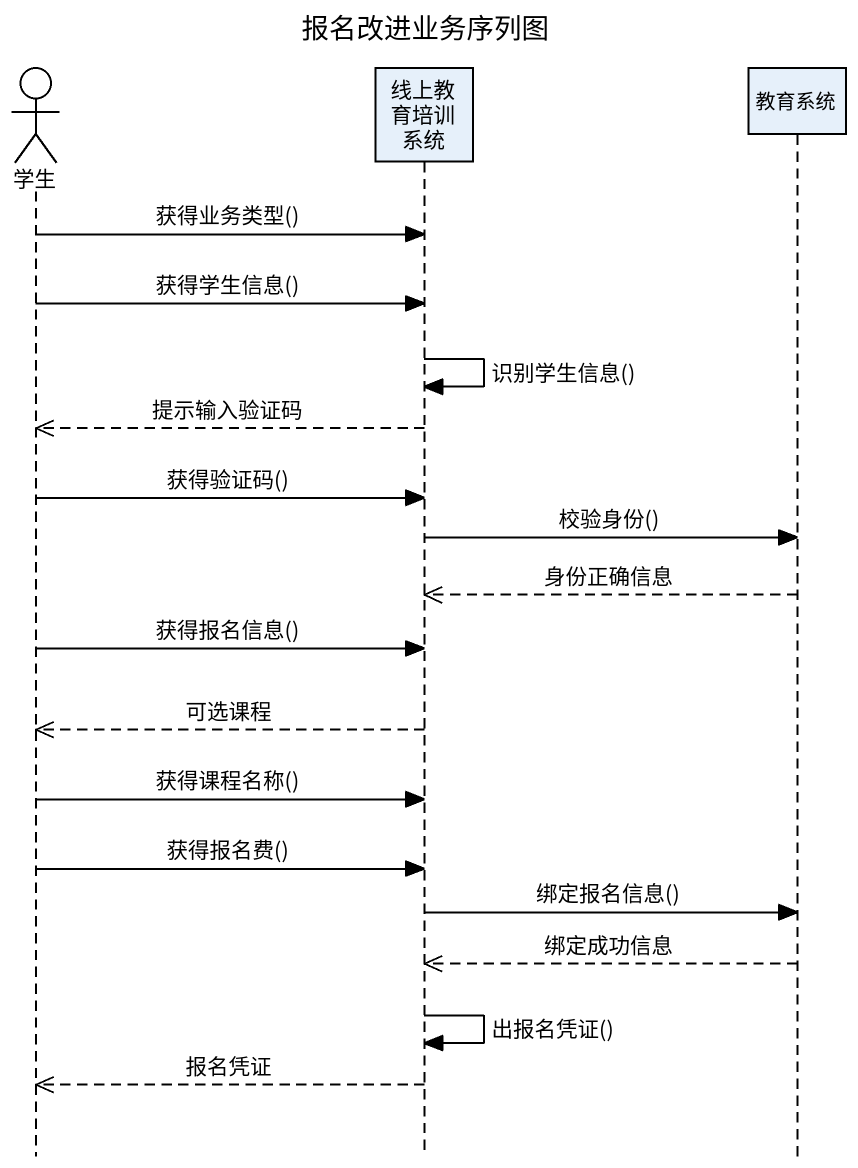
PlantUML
@startuml
title 报名改进业务序列图
hide footbox
actor 学生
participant 线上教育培训系统
participant 教育系统

学生 -> 线上教育培训系统 : 获得业务类型()
学生 -> 线上教育培训系统 : 获得学生信息()
线上教育培训系统 -> 线上教育培训系统 : 识别学生信息()
线上教育培训系统 -->> 学生 : 提示输入验证码
学生 -> 线上教育培训系统 : 获得验证码()
线上教育培训系统 -> 教育系统 : 校验身份()
教育系统 -->> 线上教育培训系统 : 身份正确信息
学生 -> 线上教育培训系统 : 获得报名信息()
线上教育培训系统 -->> 学生 : 可选课程
学生 -> 线上教育培训系统 : 获得课程名称()
学生 -> 线上教育培训系统 : 获得报名费()
线上教育培训系统 -> 教育系统 : 绑定报名信息()
教育系统 -->> 线上教育培训系统 : 绑定成功信息
线上教育培训系统 -> 线上教育培训系统 : 出报名凭证()
线上教育培训系统 -->> 学生 : 报名凭证
@enduml
